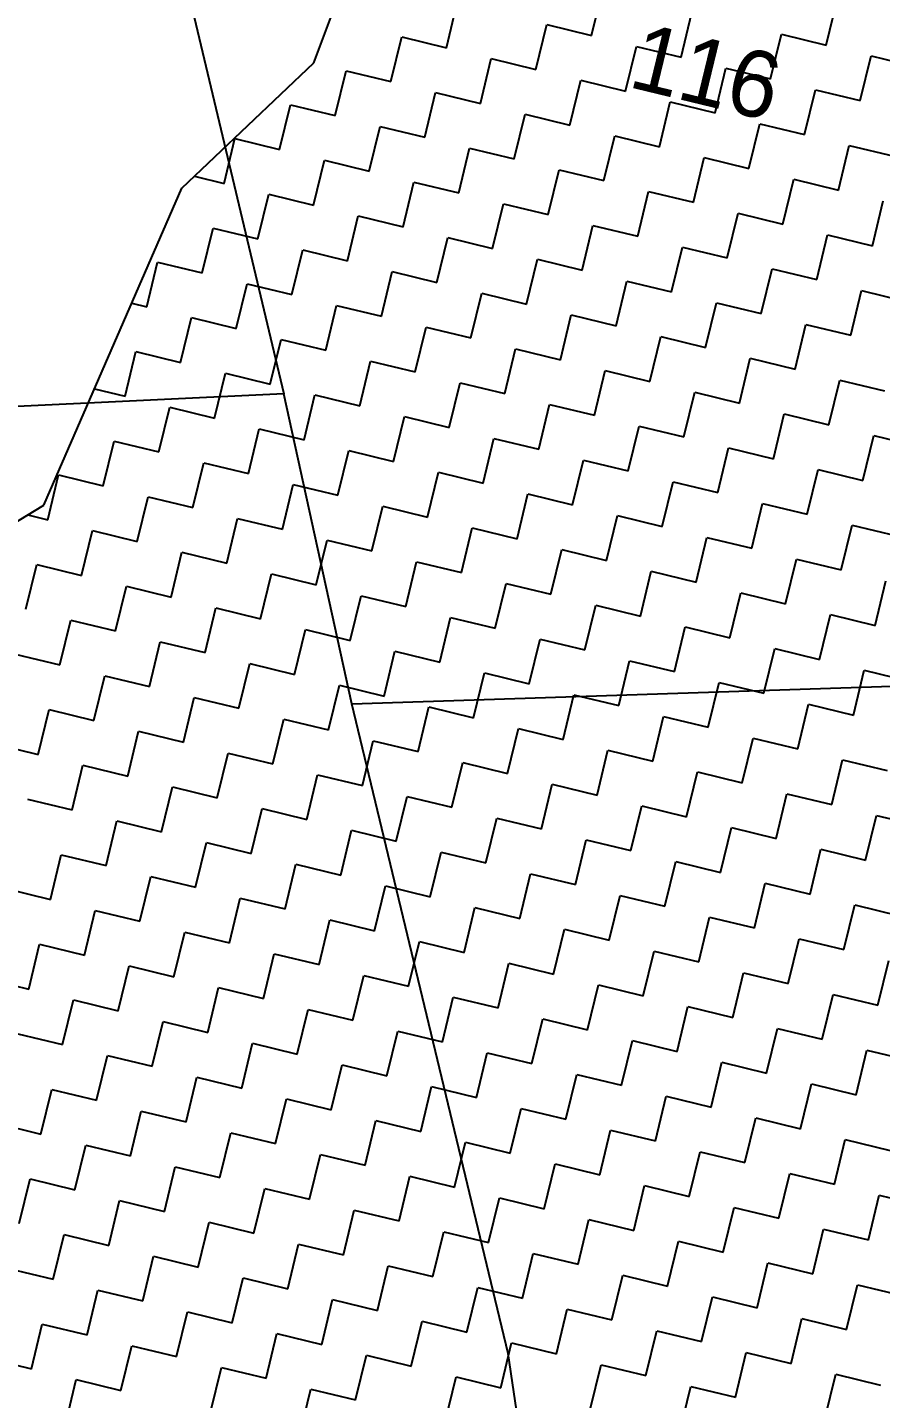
# Model space of a CAD drawing. Header units: metres. Extents: x 280481 to 282563, y 2046849 to 2049468.
# Drawn here: x 281675.5 to 281722.1, y 2048682.2 to 2048757.1 of the extents above; entities that cross this region are included whole.
import ezdxf
from ezdxf.enums import TextEntityAlignment as Align

# ---------------------------------------------------------------- set-up
doc = ezdxf.new("R2010")
doc.units = ezdxf.units.M
for name, color, linetype in [('POLY_HATCH', 12, 'Continuous'), ('POLY_PARCEL', 6, 'Continuous'), ('TEXT_PARCEL', 7, 'Continuous')]:
    doc.layers.add(name, color=color, linetype=linetype)
doc.styles.add('TEXT_MAP', font='')
doc.styles.get('TEXT_MAP').set_extended_font_data('Kruti Dev 050')

msp = doc.modelspace()

# ---------------------------------------------------------------- linework, layer by layer
at = {"layer": 'POLY_HATCH'}
for p, q in [((281691.107, 2048755.187), (281693.481, 2048761.548)), ((281683.893, 2048748.334), (281691.107, 2048755.187)), ((281676.363, 2048731.013), (281683.893, 2048748.334)), ((281668.219, 2048726.05), (281676.363, 2048731.013))]:
    msp.add_line(p, q, dxfattribs=at)
at = {"layer": 'POLY_HATCH', "linetype": 'Continuous'}
for p, q in [((281706.294, 2048756.679), (281706.887, 2048759.125)), ((281719.119, 2048756.16), (281719.712, 2048758.607)), ((281698.361, 2048756.011), (281698.954, 2048758.458)), ((281711.186, 2048755.493), (281711.779, 2048757.939)), ((281703.254, 2048754.825), (281703.847, 2048757.272)), ((281703.847, 2048757.272), (281706.294, 2048756.679)), ((281695.322, 2048754.158), (281695.915, 2048756.604)), ((281695.915, 2048756.604), (281698.361, 2048756.011)), ((281716.079, 2048754.307), (281716.672, 2048756.753)), ((281716.672, 2048756.753), (281719.119, 2048756.16)), ((281708.147, 2048753.639), (281708.74, 2048756.086)), ((281708.74, 2048756.086), (281711.186, 2048755.493)), ((281720.972, 2048753.121), (281721.565, 2048755.567)), ((281721.565, 2048755.567), (281724.012, 2048754.974)), ((281692.283, 2048752.304), (281692.876, 2048754.751)), ((281692.876, 2048754.751), (281695.322, 2048754.158)), ((281700.215, 2048752.972), (281700.808, 2048755.418)), ((281700.808, 2048755.418), (281703.254, 2048754.825)), ((281713.04, 2048752.453), (281713.633, 2048754.9)), ((281713.633, 2048754.9), (281716.079, 2048754.307)), ((281705.108, 2048751.786), (281705.701, 2048754.232)), ((281705.701, 2048754.232), (281708.147, 2048753.639)), ((281697.175, 2048751.118), (281697.768, 2048753.565)), ((281697.768, 2048753.565), (281700.215, 2048752.972)), ((281717.933, 2048751.267), (281718.526, 2048753.714)), ((281718.526, 2048753.714), (281720.972, 2048753.121)), ((281689.243, 2048750.451), (281689.836, 2048752.897)), ((281689.836, 2048752.897), (281692.283, 2048752.304)), ((281710.001, 2048750.6), (281710.594, 2048753.046)), ((281710.594, 2048753.046), (281713.04, 2048752.453)), ((281702.068, 2048749.932), (281702.661, 2048752.379)), ((281702.661, 2048752.379), (281705.108, 2048751.786)), ((281714.893, 2048749.414), (281715.486, 2048751.86)), ((281715.486, 2048751.86), (281717.933, 2048751.267)), ((281686.204, 2048748.597), (281686.797, 2048751.044)), ((281686.797, 2048751.044), (281689.243, 2048750.451)), ((281694.136, 2048749.265), (281694.729, 2048751.711)), ((281694.729, 2048751.711), (281697.175, 2048751.118)), ((281706.961, 2048748.746), (281707.554, 2048751.193)), ((281707.554, 2048751.193), (281710.001, 2048750.6)), ((281699.029, 2048748.079), (281699.622, 2048750.525)), ((281699.622, 2048750.525), (281702.068, 2048749.932)), ((281719.786, 2048748.228), (281720.379, 2048750.674)), ((281720.379, 2048750.674), (281722.826, 2048750.081)), ((281691.097, 2048747.411), (281691.69, 2048749.858)), ((281691.69, 2048749.858), (281694.136, 2048749.265)), ((281711.854, 2048747.561), (281712.447, 2048750.007)), ((281712.447, 2048750.007), (281714.893, 2048749.414)), ((281684.584, 2048748.99), (281686.204, 2048748.597)), ((281703.922, 2048746.893), (281704.515, 2048749.339)), ((281704.515, 2048749.339), (281706.961, 2048748.746)), ((281716.747, 2048746.375), (281717.34, 2048748.821)), ((281717.34, 2048748.821), (281719.786, 2048748.228)), ((281688.057, 2048745.558), (281688.65, 2048748.004)), ((281688.65, 2048748.004), (281691.097, 2048747.411)), ((281695.989, 2048746.226), (281696.582, 2048748.672)), ((281696.582, 2048748.672), (281699.029, 2048748.079)), ((281708.815, 2048745.707), (281709.408, 2048748.153)), ((281709.408, 2048748.153), (281711.854, 2048747.561)), ((281700.882, 2048745.04), (281701.475, 2048747.486)), ((281701.475, 2048747.486), (281703.922, 2048746.893)), ((281721.64, 2048745.189), (281722.233, 2048747.635)), ((281692.95, 2048744.372), (281693.543, 2048746.818)), ((281693.543, 2048746.818), (281695.989, 2048746.226)), ((281713.707, 2048744.521), (281714.3, 2048746.968)), ((281714.3, 2048746.968), (281716.747, 2048746.375)), ((281685.018, 2048743.705), (281685.611, 2048746.151)), ((281685.611, 2048746.151), (281688.057, 2048745.558)), ((281705.775, 2048743.854), (281706.368, 2048746.3)), ((281706.368, 2048746.3), (281708.815, 2048745.707)), ((281718.6, 2048743.335), (281719.193, 2048745.782)), ((281719.193, 2048745.782), (281721.64, 2048745.189)), ((281697.843, 2048743.186), (281698.436, 2048745.633)), ((281698.436, 2048745.633), (281700.882, 2048745.04)), ((281710.668, 2048742.668), (281711.261, 2048745.114)), ((281711.261, 2048745.114), (281713.707, 2048744.521)), ((281681.978, 2048741.851), (281682.571, 2048744.298)), ((281682.571, 2048744.298), (281685.018, 2048743.705)), ((281689.911, 2048742.519), (281690.504, 2048744.965)), ((281690.504, 2048744.965), (281692.95, 2048744.372)), ((281702.736, 2048742), (281703.329, 2048744.447)), ((281703.329, 2048744.447), (281705.775, 2048743.854)), ((281694.804, 2048741.333), (281695.396, 2048743.779)), ((281695.396, 2048743.779), (281697.843, 2048743.186)), ((281715.561, 2048741.482), (281716.154, 2048743.928)), ((281716.154, 2048743.928), (281718.6, 2048743.335)), ((281686.871, 2048740.665), (281687.464, 2048743.112)), ((281687.464, 2048743.112), (281689.911, 2048742.519)), ((281707.629, 2048740.814), (281708.222, 2048743.261)), ((281708.222, 2048743.261), (281710.668, 2048742.668)), ((281720.454, 2048740.296), (281721.047, 2048742.742)), ((281721.047, 2048742.742), (281723.493, 2048742.149)), ((281681.161, 2048742.049), (281681.978, 2048741.851)), ((281699.696, 2048740.147), (281700.289, 2048742.593)), ((281700.289, 2048742.593), (281702.736, 2048742)), ((281712.522, 2048739.628), (281713.114, 2048742.075)), ((281713.114, 2048742.075), (281715.561, 2048741.482)), ((281683.832, 2048738.812), (281684.425, 2048741.258)), ((281684.425, 2048741.258), (281686.871, 2048740.665)), ((281691.764, 2048739.479), (281692.357, 2048741.926)), ((281692.357, 2048741.926), (281694.804, 2048741.333)), ((281704.589, 2048738.961), (281705.182, 2048741.407)), ((281705.182, 2048741.407), (281707.629, 2048740.814)), ((281696.657, 2048738.293), (281697.25, 2048740.74)), ((281697.25, 2048740.74), (281699.696, 2048740.147)), ((281717.414, 2048738.442), (281718.007, 2048740.889)), ((281718.007, 2048740.889), (281720.454, 2048740.296)), ((281688.725, 2048737.626), (281689.318, 2048740.072)), ((281689.318, 2048740.072), (281691.764, 2048739.479)), ((281709.482, 2048737.775), (281710.075, 2048740.221)), ((281710.075, 2048740.221), (281712.522, 2048739.628)), ((281680.792, 2048736.958), (281681.385, 2048739.405)), ((281681.385, 2048739.405), (281683.832, 2048738.812)), ((281701.55, 2048737.107), (281702.143, 2048739.554)), ((281702.143, 2048739.554), (281704.589, 2048738.961)), ((281714.375, 2048736.589), (281714.968, 2048739.035)), ((281714.968, 2048739.035), (281717.414, 2048738.442)), ((281693.618, 2048736.44), (281694.211, 2048738.886)), ((281694.211, 2048738.886), (281696.657, 2048738.293)), ((281706.443, 2048735.921), (281707.036, 2048738.368)), ((281707.036, 2048738.368), (281709.482, 2048737.775)), ((281685.685, 2048735.772), (281686.278, 2048738.219)), ((281686.278, 2048738.219), (281688.725, 2048737.626)), ((281698.51, 2048735.254), (281699.103, 2048737.7)), ((281699.103, 2048737.7), (281701.55, 2048737.107)), ((281719.268, 2048735.403), (281719.861, 2048737.849)), ((281719.861, 2048737.849), (281722.307, 2048737.256)), ((281679.123, 2048737.363), (281680.792, 2048736.958)), ((281690.578, 2048734.586), (281691.171, 2048737.033)), ((281691.171, 2048737.033), (281693.618, 2048736.44)), ((281711.336, 2048734.735), (281711.929, 2048737.182)), ((281711.929, 2048737.182), (281714.375, 2048736.589)), ((281682.646, 2048733.919), (281683.239, 2048736.365)), ((281683.239, 2048736.365), (281685.685, 2048735.772)), ((281703.403, 2048734.068), (281703.996, 2048736.514)), ((281703.996, 2048736.514), (281706.443, 2048735.921)), ((281716.228, 2048733.549), (281716.821, 2048735.996)), ((281716.821, 2048735.996), (281719.268, 2048735.403)), ((281695.471, 2048733.4), (281696.064, 2048735.847)), ((281696.064, 2048735.847), (281698.51, 2048735.254)), ((281708.296, 2048732.882), (281708.889, 2048735.328)), ((281708.889, 2048735.328), (281711.336, 2048734.735)), ((281679.606, 2048732.065), (281680.199, 2048734.512)), ((281680.199, 2048734.512), (281682.646, 2048733.919)), ((281687.539, 2048732.733), (281688.132, 2048735.179)), ((281688.132, 2048735.179), (281690.578, 2048734.586)), ((281700.364, 2048732.214), (281700.957, 2048734.661)), ((281700.957, 2048734.661), (281703.403, 2048734.068)), ((281721.121, 2048732.363), (281721.714, 2048734.81)), ((281721.714, 2048734.81), (281724.161, 2048734.217)), ((281692.432, 2048731.547), (281693.025, 2048733.993)), ((281693.025, 2048733.993), (281695.471, 2048733.4)), ((281713.189, 2048731.696), (281713.782, 2048734.142)), ((281713.782, 2048734.142), (281716.228, 2048733.549)), ((281684.499, 2048730.879), (281685.092, 2048733.326)), ((281685.092, 2048733.326), (281687.539, 2048732.733)), ((281705.257, 2048731.028), (281705.85, 2048733.475)), ((281705.85, 2048733.475), (281708.296, 2048732.882)), ((281676.567, 2048730.212), (281677.16, 2048732.658)), ((281677.16, 2048732.658), (281679.606, 2048732.065)), ((281697.324, 2048730.361), (281697.917, 2048732.807)), ((281697.917, 2048732.807), (281700.364, 2048732.214)), ((281710.15, 2048729.843), (281710.743, 2048732.289)), ((281710.743, 2048732.289), (281713.189, 2048731.696)), ((281718.082, 2048730.51), (281718.675, 2048732.956)), ((281718.675, 2048732.956), (281721.121, 2048732.363)), ((281689.392, 2048729.693), (281689.985, 2048732.14)), ((281689.985, 2048732.14), (281692.432, 2048731.547)), ((281702.217, 2048729.175), (281702.81, 2048731.621)), ((281702.81, 2048731.621), (281705.257, 2048731.028)), ((281681.46, 2048729.026), (281682.053, 2048731.472)), ((281682.053, 2048731.472), (281684.499, 2048730.879)), ((281694.285, 2048728.508), (281694.878, 2048730.954)), ((281694.878, 2048730.954), (281697.324, 2048730.361)), ((281715.042, 2048728.657), (281715.635, 2048731.103)), ((281715.635, 2048731.103), (281718.082, 2048730.51)), ((281675.48, 2048730.475), (281676.567, 2048730.212)), ((281686.353, 2048727.84), (281686.946, 2048730.286)), ((281686.946, 2048730.286), (281689.392, 2048729.693)), ((281707.11, 2048727.989), (281707.703, 2048730.436)), ((281707.703, 2048730.436), (281710.15, 2048729.843)), ((281678.421, 2048727.173), (281679.014, 2048729.619)), ((281679.014, 2048729.619), (281681.46, 2048729.026)), ((281699.178, 2048727.322), (281699.771, 2048729.768)), ((281699.771, 2048729.768), (281702.217, 2048729.175)), ((281712.003, 2048726.803), (281712.596, 2048729.25)), ((281712.596, 2048729.25), (281715.042, 2048728.657)), ((281719.935, 2048727.471), (281720.528, 2048729.917)), ((281720.528, 2048729.917), (281722.975, 2048729.324)), ((281691.246, 2048726.654), (281691.839, 2048729.101)), ((281691.839, 2048729.101), (281694.285, 2048728.508)), ((281704.071, 2048726.136), (281704.664, 2048728.582)), ((281704.664, 2048728.582), (281707.11, 2048727.989)), ((281675.381, 2048725.319), (281675.974, 2048727.765)), ((281675.974, 2048727.765), (281678.421, 2048727.173)), ((281683.313, 2048725.987), (281683.906, 2048728.433)), ((281683.906, 2048728.433), (281686.353, 2048727.84)), ((281696.139, 2048725.468), (281696.732, 2048727.915)), ((281696.732, 2048727.915), (281699.178, 2048727.322)), ((281716.896, 2048725.617), (281717.489, 2048728.064)), ((281717.489, 2048728.064), (281719.935, 2048727.471)), ((281688.206, 2048724.801), (281688.799, 2048727.247)), ((281688.799, 2048727.247), (281691.246, 2048726.654)), ((281708.964, 2048724.95), (281709.557, 2048727.396)), ((281709.557, 2048727.396), (281712.003, 2048726.803)), ((281680.274, 2048724.133), (281680.867, 2048726.58)), ((281680.867, 2048726.58), (281683.313, 2048725.987)), ((281701.031, 2048724.282), (281701.624, 2048726.729)), ((281701.624, 2048726.729), (281704.071, 2048726.136)), ((281721.789, 2048724.431), (281722.382, 2048726.878)), ((281693.099, 2048723.615), (281693.692, 2048726.061)), ((281693.692, 2048726.061), (281696.139, 2048725.468)), ((281705.924, 2048723.096), (281706.517, 2048725.543)), ((281706.517, 2048725.543), (281708.964, 2048724.95)), ((281713.857, 2048723.764), (281714.449, 2048726.21)), ((281714.449, 2048726.21), (281716.896, 2048725.617)), ((281685.167, 2048722.947), (281685.76, 2048725.394)), ((281685.76, 2048725.394), (281688.206, 2048724.801)), ((281697.992, 2048722.429), (281698.585, 2048724.875)), ((281698.585, 2048724.875), (281701.031, 2048724.282)), ((281718.749, 2048722.578), (281719.342, 2048725.024)), ((281719.342, 2048725.024), (281721.789, 2048724.431)), ((281677.235, 2048722.28), (281677.828, 2048724.726)), ((281677.828, 2048724.726), (281680.274, 2048724.133)), ((281690.06, 2048721.761), (281690.653, 2048724.208)), ((281690.653, 2048724.208), (281693.099, 2048723.615)), ((281710.817, 2048721.91), (281711.41, 2048724.357)), ((281711.41, 2048724.357), (281713.857, 2048723.764)), ((281682.127, 2048721.094), (281682.72, 2048723.54)), ((281682.72, 2048723.54), (281685.167, 2048722.947)), ((281702.885, 2048721.243), (281703.478, 2048723.689)), ((281703.478, 2048723.689), (281705.924, 2048723.096)), ((281674.788, 2048722.873), (281677.235, 2048722.28)), ((281694.953, 2048720.575), (281695.546, 2048723.022)), ((281695.546, 2048723.022), (281697.992, 2048722.429)), ((281707.778, 2048720.057), (281708.371, 2048722.503)), ((281708.371, 2048722.503), (281710.817, 2048721.91)), ((281715.71, 2048720.724), (281716.303, 2048723.171)), ((281716.303, 2048723.171), (281718.749, 2048722.578)), ((281687.02, 2048719.908), (281687.613, 2048722.354)), ((281687.613, 2048722.354), (281690.06, 2048721.761)), ((281699.845, 2048719.389), (281700.438, 2048721.836)), ((281700.438, 2048721.836), (281702.885, 2048721.243)), ((281720.603, 2048719.538), (281721.196, 2048721.985)), ((281721.196, 2048721.985), (281723.642, 2048721.392)), ((281679.088, 2048719.24), (281679.681, 2048721.687)), ((281679.681, 2048721.687), (281682.127, 2048721.094)), ((281691.913, 2048718.722), (281692.506, 2048721.168)), ((281692.506, 2048721.168), (281694.953, 2048720.575)), ((281712.671, 2048718.871), (281713.264, 2048721.317)), ((281713.264, 2048721.317), (281715.71, 2048720.724)), ((281683.981, 2048718.054), (281684.574, 2048720.501)), ((281684.574, 2048720.501), (281687.02, 2048719.908)), ((281704.738, 2048718.203), (281705.331, 2048720.65)), ((281705.331, 2048720.65), (281707.778, 2048720.057)), ((281676.049, 2048717.387), (281676.642, 2048719.833)), ((281676.642, 2048719.833), (281679.088, 2048719.24)), ((281696.806, 2048717.536), (281697.399, 2048719.982)), ((281697.399, 2048719.982), (281699.845, 2048719.389)), ((281717.563, 2048717.685), (281718.156, 2048720.131)), ((281718.156, 2048720.131), (281720.603, 2048719.538)), ((281688.874, 2048716.868), (281689.467, 2048719.315)), ((281689.467, 2048719.315), (281691.913, 2048718.722)), ((281701.699, 2048716.35), (281702.292, 2048718.796)), ((281702.292, 2048718.796), (281704.738, 2048718.203)), ((281709.631, 2048717.017), (281710.224, 2048719.464)), ((281710.224, 2048719.464), (281712.671, 2048718.871)), ((281680.942, 2048716.201), (281681.534, 2048718.647)), ((281681.534, 2048718.647), (281683.981, 2048718.054)), ((281693.767, 2048715.682), (281694.36, 2048718.129)), ((281694.36, 2048718.129), (281696.806, 2048717.536)), ((281714.524, 2048715.831), (281715.117, 2048718.278)), ((281715.117, 2048718.278), (281717.563, 2048717.685)), ((281673.602, 2048717.98), (281676.049, 2048717.387)), ((281685.834, 2048715.015), (281686.427, 2048717.461)), ((281686.427, 2048717.461), (281688.874, 2048716.868)), ((281706.592, 2048715.164), (281707.185, 2048717.61)), ((281707.185, 2048717.61), (281709.631, 2048717.017)), ((281677.902, 2048714.347), (281678.495, 2048716.794)), ((281678.495, 2048716.794), (281680.942, 2048716.201)), ((281698.659, 2048714.496), (281699.252, 2048716.943)), ((281699.252, 2048716.943), (281701.699, 2048716.35)), ((281719.417, 2048714.646), (281720.01, 2048717.092)), ((281720.01, 2048717.092), (281722.456, 2048716.499)), ((281690.727, 2048713.829), (281691.32, 2048716.275)), ((281691.32, 2048716.275), (281693.767, 2048715.682)), ((281703.552, 2048713.311), (281704.145, 2048715.757)), ((281704.145, 2048715.757), (281706.592, 2048715.164)), ((281711.485, 2048713.978), (281712.078, 2048716.424)), ((281712.078, 2048716.424), (281714.524, 2048715.831)), ((281682.795, 2048713.161), (281683.388, 2048715.608)), ((281683.388, 2048715.608), (281685.834, 2048715.015)), ((281695.62, 2048712.643), (281696.213, 2048715.089)), ((281696.213, 2048715.089), (281698.659, 2048714.496)), ((281716.377, 2048712.792), (281716.97, 2048715.238)), ((281716.97, 2048715.238), (281719.417, 2048714.646)), ((281675.456, 2048714.94), (281677.902, 2048714.347)), ((281687.688, 2048711.975), (281688.281, 2048714.422)), ((281688.281, 2048714.422), (281690.727, 2048713.829)), ((281708.445, 2048712.125), (281709.038, 2048714.571)), ((281709.038, 2048714.571), (281711.485, 2048713.978)), ((281679.756, 2048711.308), (281680.349, 2048713.754)), ((281680.349, 2048713.754), (281682.795, 2048713.161)), ((281700.513, 2048711.457), (281701.106, 2048713.903)), ((281701.106, 2048713.903), (281703.552, 2048713.311)), ((281721.27, 2048711.606), (281721.863, 2048714.053)), ((281721.863, 2048714.053), (281724.31, 2048713.46)), ((281692.581, 2048710.79), (281693.174, 2048713.236)), ((281693.174, 2048713.236), (281695.62, 2048712.643)), ((281713.338, 2048710.939), (281713.931, 2048713.385)), ((281713.931, 2048713.385), (281716.377, 2048712.792)), ((281684.648, 2048710.122), (281685.241, 2048712.568)), ((281685.241, 2048712.568), (281687.688, 2048711.975)), ((281697.474, 2048709.604), (281698.067, 2048712.05)), ((281698.067, 2048712.05), (281700.513, 2048711.457)), ((281705.406, 2048710.271), (281705.999, 2048712.718)), ((281705.999, 2048712.718), (281708.445, 2048712.125)), ((281718.231, 2048709.753), (281718.824, 2048712.199)), ((281718.824, 2048712.199), (281721.27, 2048711.606)), ((281676.716, 2048709.455), (281677.309, 2048711.901)), ((281677.309, 2048711.901), (281679.756, 2048711.308)), ((281689.541, 2048708.936), (281690.134, 2048711.383)), ((281690.134, 2048711.383), (281692.581, 2048710.79)), ((281710.299, 2048709.085), (281710.892, 2048711.532)), ((281710.892, 2048711.532), (281713.338, 2048710.939)), ((281681.609, 2048708.269), (281682.202, 2048710.715)), ((281682.202, 2048710.715), (281684.648, 2048710.122)), ((281702.366, 2048708.418), (281702.959, 2048710.864)), ((281702.959, 2048710.864), (281705.406, 2048710.271)), ((281674.27, 2048710.048), (281676.716, 2048709.455)), ((281694.434, 2048707.75), (281695.027, 2048710.197)), ((281695.027, 2048710.197), (281697.474, 2048709.604)), ((281715.192, 2048707.899), (281715.785, 2048710.346)), ((281715.785, 2048710.346), (281718.231, 2048709.753)), ((281686.502, 2048707.083), (281687.095, 2048709.529)), ((281687.095, 2048709.529), (281689.541, 2048708.936)), ((281699.327, 2048706.564), (281699.92, 2048709.011)), ((281699.92, 2048709.011), (281702.366, 2048708.418)), ((281707.259, 2048707.232), (281707.852, 2048709.678)), ((281707.852, 2048709.678), (281710.299, 2048709.085)), ((281720.084, 2048706.713), (281720.677, 2048709.16)), ((281720.677, 2048709.16), (281723.124, 2048708.567)), ((281678.57, 2048706.415), (281679.163, 2048708.862)), ((281679.163, 2048708.862), (281681.609, 2048708.269)), ((281691.395, 2048705.897), (281691.988, 2048708.343)), ((281691.988, 2048708.343), (281694.434, 2048707.75)), ((281712.152, 2048706.046), (281712.745, 2048708.492)), ((281712.745, 2048708.492), (281715.192, 2048707.899)), ((281683.462, 2048705.229), (281684.055, 2048707.676)), ((281684.055, 2048707.676), (281686.502, 2048707.083)), ((281704.22, 2048705.378), (281704.813, 2048707.825)), ((281704.813, 2048707.825), (281707.259, 2048707.232)), ((281675.53, 2048704.562), (281676.123, 2048707.008)), ((281676.123, 2048707.008), (281678.57, 2048706.415)), ((281696.288, 2048704.711), (281696.881, 2048707.157)), ((281696.881, 2048707.157), (281699.327, 2048706.564)), ((281717.045, 2048704.86), (281717.638, 2048707.306)), ((281717.638, 2048707.306), (281720.084, 2048706.713)), ((281688.355, 2048704.043), (281688.948, 2048706.49)), ((281688.948, 2048706.49), (281691.395, 2048705.897)), ((281709.113, 2048704.192), (281709.706, 2048706.639)), ((281709.706, 2048706.639), (281712.152, 2048706.046)), ((281721.938, 2048703.674), (281722.531, 2048706.12)), ((281680.423, 2048703.376), (281681.016, 2048705.822)), ((281681.016, 2048705.822), (281683.462, 2048705.229)), ((281693.248, 2048702.857), (281693.841, 2048705.304)), ((281693.841, 2048705.304), (281696.288, 2048704.711)), ((281701.18, 2048703.525), (281701.773, 2048705.971)), ((281701.773, 2048705.971), (281704.22, 2048705.378)), ((281714.006, 2048703.006), (281714.599, 2048705.453)), ((281714.599, 2048705.453), (281717.045, 2048704.86)), ((281673.084, 2048705.155), (281675.53, 2048704.562)), ((281685.316, 2048702.19), (281685.909, 2048704.636)), ((281685.909, 2048704.636), (281688.355, 2048704.043)), ((281706.073, 2048702.339), (281706.666, 2048704.785)), ((281706.666, 2048704.785), (281709.113, 2048704.192)), ((281677.384, 2048701.522), (281677.977, 2048703.969)), ((281677.977, 2048703.969), (281680.423, 2048703.376)), ((281698.141, 2048701.671), (281698.734, 2048704.118)), ((281698.734, 2048704.118), (281701.18, 2048703.525)), ((281718.898, 2048701.82), (281719.491, 2048704.267)), ((281719.491, 2048704.267), (281721.938, 2048703.674)), ((281690.209, 2048701.004), (281690.802, 2048703.45)), ((281690.802, 2048703.45), (281693.248, 2048702.857)), ((281710.966, 2048701.153), (281711.559, 2048703.599)), ((281711.559, 2048703.599), (281714.006, 2048703.006)), ((281682.277, 2048700.336), (281682.869, 2048702.783)), ((281682.869, 2048702.783), (281685.316, 2048702.19)), ((281695.102, 2048699.818), (281695.695, 2048702.264)), ((281695.695, 2048702.264), (281698.141, 2048701.671)), ((281703.034, 2048700.485), (281703.627, 2048702.932)), ((281703.627, 2048702.932), (281706.073, 2048702.339)), ((281715.859, 2048699.967), (281716.452, 2048702.413)), ((281716.452, 2048702.413), (281718.898, 2048701.82)), ((281674.937, 2048702.115), (281677.384, 2048701.522)), ((281687.169, 2048699.15), (281687.762, 2048701.597)), ((281687.762, 2048701.597), (281690.209, 2048701.004)), ((281707.927, 2048699.299), (281708.52, 2048701.746)), ((281708.52, 2048701.746), (281710.966, 2048701.153)), ((281679.237, 2048698.483), (281679.83, 2048700.929)), ((281679.83, 2048700.929), (281682.277, 2048700.336)), ((281699.995, 2048698.632), (281700.587, 2048701.078)), ((281700.587, 2048701.078), (281703.034, 2048700.485)), ((281720.752, 2048698.781), (281721.345, 2048701.227)), ((281721.345, 2048701.227), (281723.791, 2048700.634)), ((281692.062, 2048697.964), (281692.655, 2048700.411)), ((281692.655, 2048700.411), (281695.102, 2048699.818)), ((281712.82, 2048698.113), (281713.413, 2048700.56)), ((281713.413, 2048700.56), (281715.859, 2048699.967)), ((281684.13, 2048697.297), (281684.723, 2048699.743)), ((281684.723, 2048699.743), (281687.169, 2048699.15)), ((281704.887, 2048697.446), (281705.48, 2048699.892)), ((281705.48, 2048699.892), (281707.927, 2048699.299)), ((281717.712, 2048696.928), (281718.305, 2048699.374)), ((281718.305, 2048699.374), (281720.752, 2048698.781)), ((281676.198, 2048696.629), (281676.791, 2048699.076)), ((281676.791, 2048699.076), (281679.237, 2048698.483)), ((281689.023, 2048696.111), (281689.616, 2048698.557)), ((281689.616, 2048698.557), (281692.062, 2048697.964)), ((281696.955, 2048696.778), (281697.548, 2048699.225)), ((281697.548, 2048699.225), (281699.995, 2048698.632)), ((281709.78, 2048696.26), (281710.373, 2048698.706)), ((281710.373, 2048698.706), (281712.82, 2048698.113)), ((281681.091, 2048695.443), (281681.684, 2048697.89)), ((281681.684, 2048697.89), (281684.13, 2048697.297)), ((281701.848, 2048695.593), (281702.441, 2048698.039)), ((281702.441, 2048698.039), (281704.887, 2048697.446)), ((281673.751, 2048697.222), (281676.198, 2048696.629)), ((281693.916, 2048694.925), (281694.509, 2048697.371)), ((281694.509, 2048697.371), (281696.955, 2048696.778)), ((281714.673, 2048695.074), (281715.266, 2048697.521)), ((281715.266, 2048697.521), (281717.712, 2048696.928)), ((281685.983, 2048694.258), (281686.576, 2048696.704)), ((281686.576, 2048696.704), (281689.023, 2048696.111)), ((281706.741, 2048694.407), (281707.334, 2048696.853)), ((281707.334, 2048696.853), (281709.78, 2048696.26)), ((281719.566, 2048693.888), (281720.159, 2048696.335)), ((281720.159, 2048696.335), (281722.605, 2048695.742)), ((281678.051, 2048693.59), (281678.644, 2048696.036)), ((281678.644, 2048696.036), (281681.091, 2048695.443)), ((281690.876, 2048693.072), (281691.469, 2048695.518)), ((281691.469, 2048695.518), (281693.916, 2048694.925)), ((281698.809, 2048693.739), (281699.402, 2048696.185)), ((281699.402, 2048696.185), (281701.848, 2048695.593)), ((281711.634, 2048693.221), (281712.227, 2048695.667)), ((281712.227, 2048695.667), (281714.673, 2048695.074)), ((281682.944, 2048692.404), (281683.537, 2048694.85)), ((281683.537, 2048694.85), (281685.983, 2048694.258)), ((281703.701, 2048692.553), (281704.294, 2048695)), ((281704.294, 2048695), (281706.741, 2048694.407)), ((281675.012, 2048691.737), (281675.605, 2048694.183)), ((281675.605, 2048694.183), (281678.051, 2048693.59)), ((281695.769, 2048691.886), (281696.362, 2048694.332)), ((281696.362, 2048694.332), (281698.809, 2048693.739)), ((281716.527, 2048692.035), (281717.12, 2048694.481)), ((281717.12, 2048694.481), (281719.566, 2048693.888)), ((281687.837, 2048691.218), (281688.43, 2048693.665)), ((281688.43, 2048693.665), (281690.876, 2048693.072)), ((281708.594, 2048691.367), (281709.187, 2048693.814)), ((281709.187, 2048693.814), (281711.634, 2048693.221)), ((281721.419, 2048690.849), (281722.012, 2048693.295)), ((281722.012, 2048693.295), (281724.459, 2048692.702)), ((281679.905, 2048690.551), (281680.498, 2048692.997)), ((281680.498, 2048692.997), (281682.944, 2048692.404)), ((281700.662, 2048690.7), (281701.255, 2048693.146)), ((281701.255, 2048693.146), (281703.701, 2048692.553)), ((281713.487, 2048690.181), (281714.08, 2048692.628)), ((281714.08, 2048692.628), (281716.527, 2048692.035)), ((281684.797, 2048689.365), (281685.39, 2048691.811)), ((281685.39, 2048691.811), (281687.837, 2048691.218)), ((281692.73, 2048690.032), (281693.323, 2048692.479)), ((281693.323, 2048692.479), (281695.769, 2048691.886)), ((281705.555, 2048689.514), (281706.148, 2048691.96)), ((281706.148, 2048691.96), (281708.594, 2048691.367)), ((281676.865, 2048688.697), (281677.458, 2048691.144)), ((281677.458, 2048691.144), (281679.905, 2048690.551)), ((281697.623, 2048688.846), (281698.216, 2048691.293)), ((281698.216, 2048691.293), (281700.662, 2048690.7)), ((281718.38, 2048688.995), (281718.973, 2048691.442)), ((281718.973, 2048691.442), (281721.419, 2048690.849)), ((281689.69, 2048688.179), (281690.283, 2048690.625)), ((281690.283, 2048690.625), (281692.73, 2048690.032)), ((281710.448, 2048688.328), (281711.041, 2048690.774)), ((281711.041, 2048690.774), (281713.487, 2048690.181)), ((281681.758, 2048687.511), (281682.351, 2048689.958)), ((281682.351, 2048689.958), (281684.797, 2048689.365)), ((281702.515, 2048687.66), (281703.108, 2048690.107)), ((281703.108, 2048690.107), (281705.555, 2048689.514)), ((281715.341, 2048687.142), (281715.934, 2048689.588)), ((281715.934, 2048689.588), (281718.38, 2048688.995)), ((281674.419, 2048689.29), (281676.865, 2048688.697)), ((281686.651, 2048686.325), (281687.244, 2048688.772)), ((281687.244, 2048688.772), (281689.69, 2048688.179)), ((281694.583, 2048686.993), (281695.176, 2048689.439)), ((281695.176, 2048689.439), (281697.623, 2048688.846)), ((281707.408, 2048686.474), (281708.001, 2048688.921)), ((281708.001, 2048688.921), (281710.448, 2048688.328)), ((281678.719, 2048685.658), (281679.312, 2048688.104)), ((281679.312, 2048688.104), (281681.758, 2048687.511)), ((281699.476, 2048685.807), (281700.069, 2048688.253)), ((281700.069, 2048688.253), (281702.515, 2048687.66)), ((281720.233, 2048685.956), (281720.826, 2048688.402)), ((281720.826, 2048688.402), (281723.273, 2048687.809)), ((281691.544, 2048685.139), (281692.137, 2048687.586)), ((281692.137, 2048687.586), (281694.583, 2048686.993)), ((281712.301, 2048685.288), (281712.894, 2048687.735)), ((281712.894, 2048687.735), (281715.341, 2048687.142)), ((281683.612, 2048684.472), (281684.205, 2048686.918)), ((281684.205, 2048686.918), (281686.651, 2048686.325)), ((281704.369, 2048684.621), (281704.962, 2048687.067)), ((281704.962, 2048687.067), (281707.408, 2048686.474)), ((281717.194, 2048684.102), (281717.787, 2048686.549)), ((281717.787, 2048686.549), (281720.233, 2048685.956)), ((281675.679, 2048683.804), (281676.272, 2048686.251)), ((281676.272, 2048686.251), (281678.719, 2048685.658)), ((281696.437, 2048683.953), (281697.03, 2048686.4)), ((281697.03, 2048686.4), (281699.476, 2048685.807)), ((281709.262, 2048683.435), (281709.855, 2048685.881)), ((281709.855, 2048685.881), (281712.301, 2048685.288)), ((281680.572, 2048682.618), (281681.165, 2048685.065)), ((281681.165, 2048685.065), (281683.612, 2048684.472)), ((281688.504, 2048683.286), (281689.097, 2048685.732)), ((281689.097, 2048685.732), (281691.544, 2048685.139)), ((281701.33, 2048682.767), (281701.922, 2048685.214)), ((281701.922, 2048685.214), (281704.369, 2048684.621)), ((281673.233, 2048684.397), (281675.679, 2048683.804)), ((281693.397, 2048682.1), (281693.99, 2048684.546)), ((281693.99, 2048684.546), (281696.437, 2048683.953)), ((281714.155, 2048682.249), (281714.748, 2048684.695)), ((281714.748, 2048684.695), (281717.194, 2048684.102)), ((281685.465, 2048681.432), (281686.058, 2048683.879)), ((281686.058, 2048683.879), (281688.504, 2048683.286)), ((281706.222, 2048681.581), (281706.815, 2048684.028)), ((281706.815, 2048684.028), (281709.262, 2048683.435)), ((281677.533, 2048680.765), (281678.126, 2048683.211)), ((281678.126, 2048683.211), (281680.572, 2048682.618)), ((281698.29, 2048680.914), (281698.883, 2048683.36)), ((281698.883, 2048683.36), (281701.33, 2048682.767)), ((281711.115, 2048680.395), (281711.708, 2048682.842)), ((281711.708, 2048682.842), (281714.155, 2048682.249)), ((281719.048, 2048681.063), (281719.64, 2048683.509)), ((281719.64, 2048683.509), (281722.087, 2048682.916)), ((281690.358, 2048680.246), (281690.951, 2048682.693)), ((281690.951, 2048682.693), (281693.397, 2048682.1))]:
    msp.add_line(p, q, dxfattribs=at)
at = {"layer": 'POLY_PARCEL'}
for p, q in [((281677.054, 2048789.362), (281689.473, 2048737.102)), ((281689.473, 2048737.102), (281628.317, 2048734.171)), ((281693.181, 2048720.149), (281689.473, 2048737.102)), ((281693.181, 2048720.149), (281750.648, 2048722.02)), ((281701.727, 2048684.638), (281693.181, 2048720.149)), ((281704.234, 2048667.871), (281701.727, 2048684.638))]:
    msp.add_line(p, q, dxfattribs=at)

# ---------------------------------------------------------------- texts
at = {"layer": 'TEXT_PARCEL', "style": 'TEXT_MAP'}
msp.add_text('116', height=3.6249, rotation=346.3752, dxfattribs=at).set_placement((281712.135, 2048752.937), align=Align.CENTER)

doc.saveas('drawing.dxf')
